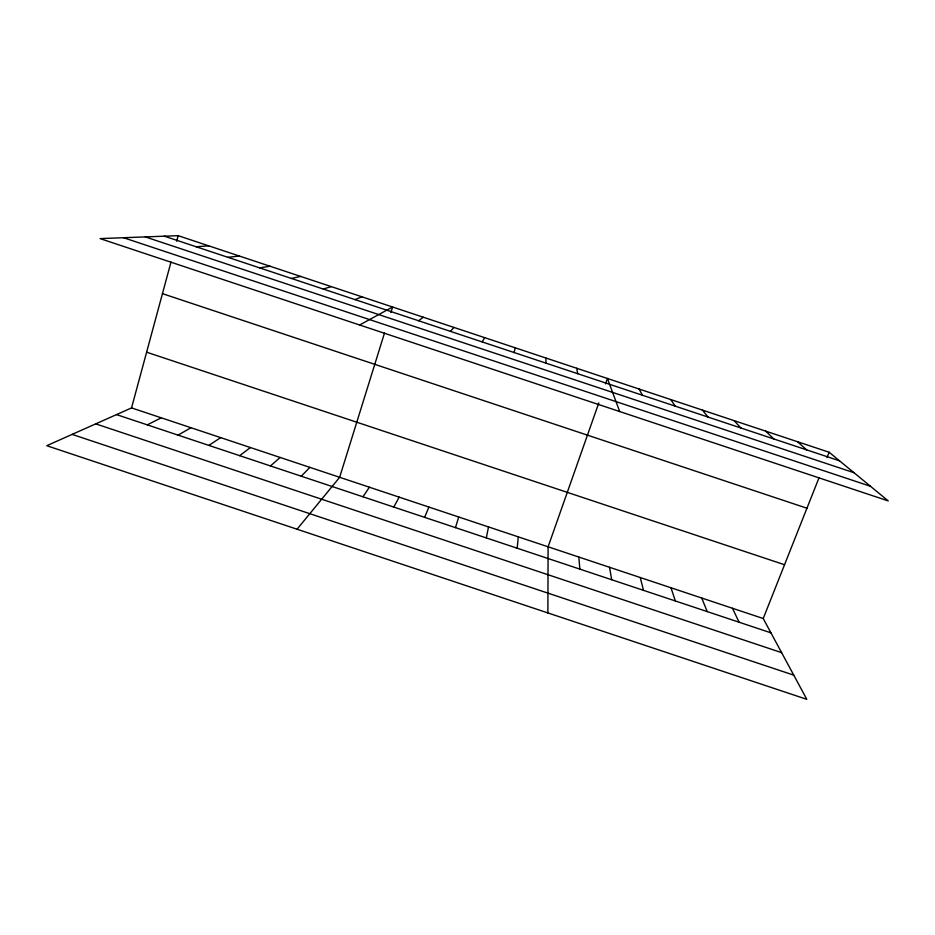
<?xml version="1.0" encoding="UTF-8"?>
<svg xmlns="http://www.w3.org/2000/svg" width="935" height="935" viewBox="0 0 935 935"><rect width="100%" height="100%" fill="white"/><g stroke="black" fill="none" stroke-linecap="round" stroke-linejoin="round"><path stroke-width="1.4" d="M547.875 612.928L548.097 546.8L598.821 402.892M545.888 363.119L546.005 358.047M517.184 548.226L518.294 536.854M486.317 537.929L488.502 526.919M514.051 352.53L515.314 347.843M131.543 407.905L763.217 618.526L806.812 699.333L46.75 445.703L131.543 407.905L171.011 262.022M176.645 241.218L178.153 235.667L829.135 452.248L888.25 500.915L100.057 238.6L178.153 235.667M455.462 527.632L458.723 516.997M384.495 333.07L339.65 477.294L297.061 529.233M390.9 312.5L392.606 307.019L359.613 324.983M605.518 383.899L607.423 378.476L619.718 411.552M763.217 618.526L819.048 477.692M827.008 457.601L829.135 452.248M424.607 517.347L428.943 507.062M393.764 507.062L399.175 497.139M482.226 341.941L484.622 337.628M362.932 496.777L369.407 487.217M450.401 331.352L453.942 327.425M301.28 476.219L309.894 467.371M270.46 465.946L280.149 457.46M418.588 320.763L423.274 317.21M239.664 455.672L250.416 447.538M208.856 445.399L220.695 437.627M178.071 435.137L190.962 427.716M147.286 424.864L161.252 417.805M354.984 299.609L361.95 296.816M323.206 289.032L331.294 286.613M291.416 278.455L300.649 276.421M259.649 267.877L270.016 266.23M227.883 257.312L239.383 256.038M196.128 246.746L208.762 245.847M164.373 236.181L839.56 460.826M145.287 236.906L854.006 472.724M123.537 237.724L870.473 486.282M162.456 293.648L806.94 508.219M146.62 352.191L784.535 564.74M116.513 414.602L770.943 632.843M95.732 423.871L781.625 652.642M72.135 434.389L793.757 675.14M797.438 441.694L806.683 449.887M765.753 431.152L773.806 438.947M734.068 420.61L740.952 428.02M702.395 410.079L708.099 417.092M670.734 399.549L675.257 406.164M639.072 389.007L642.415 395.236M732.467 608.264L739.082 622.219M701.717 598.014L707.222 611.595M670.979 587.764L675.374 600.971M640.241 577.526L643.525 590.359M576.708 368.261L577.736 373.719M609.526 567.276L611.7 579.735M578.8 557.038L579.875 569.123"/></g></svg>
